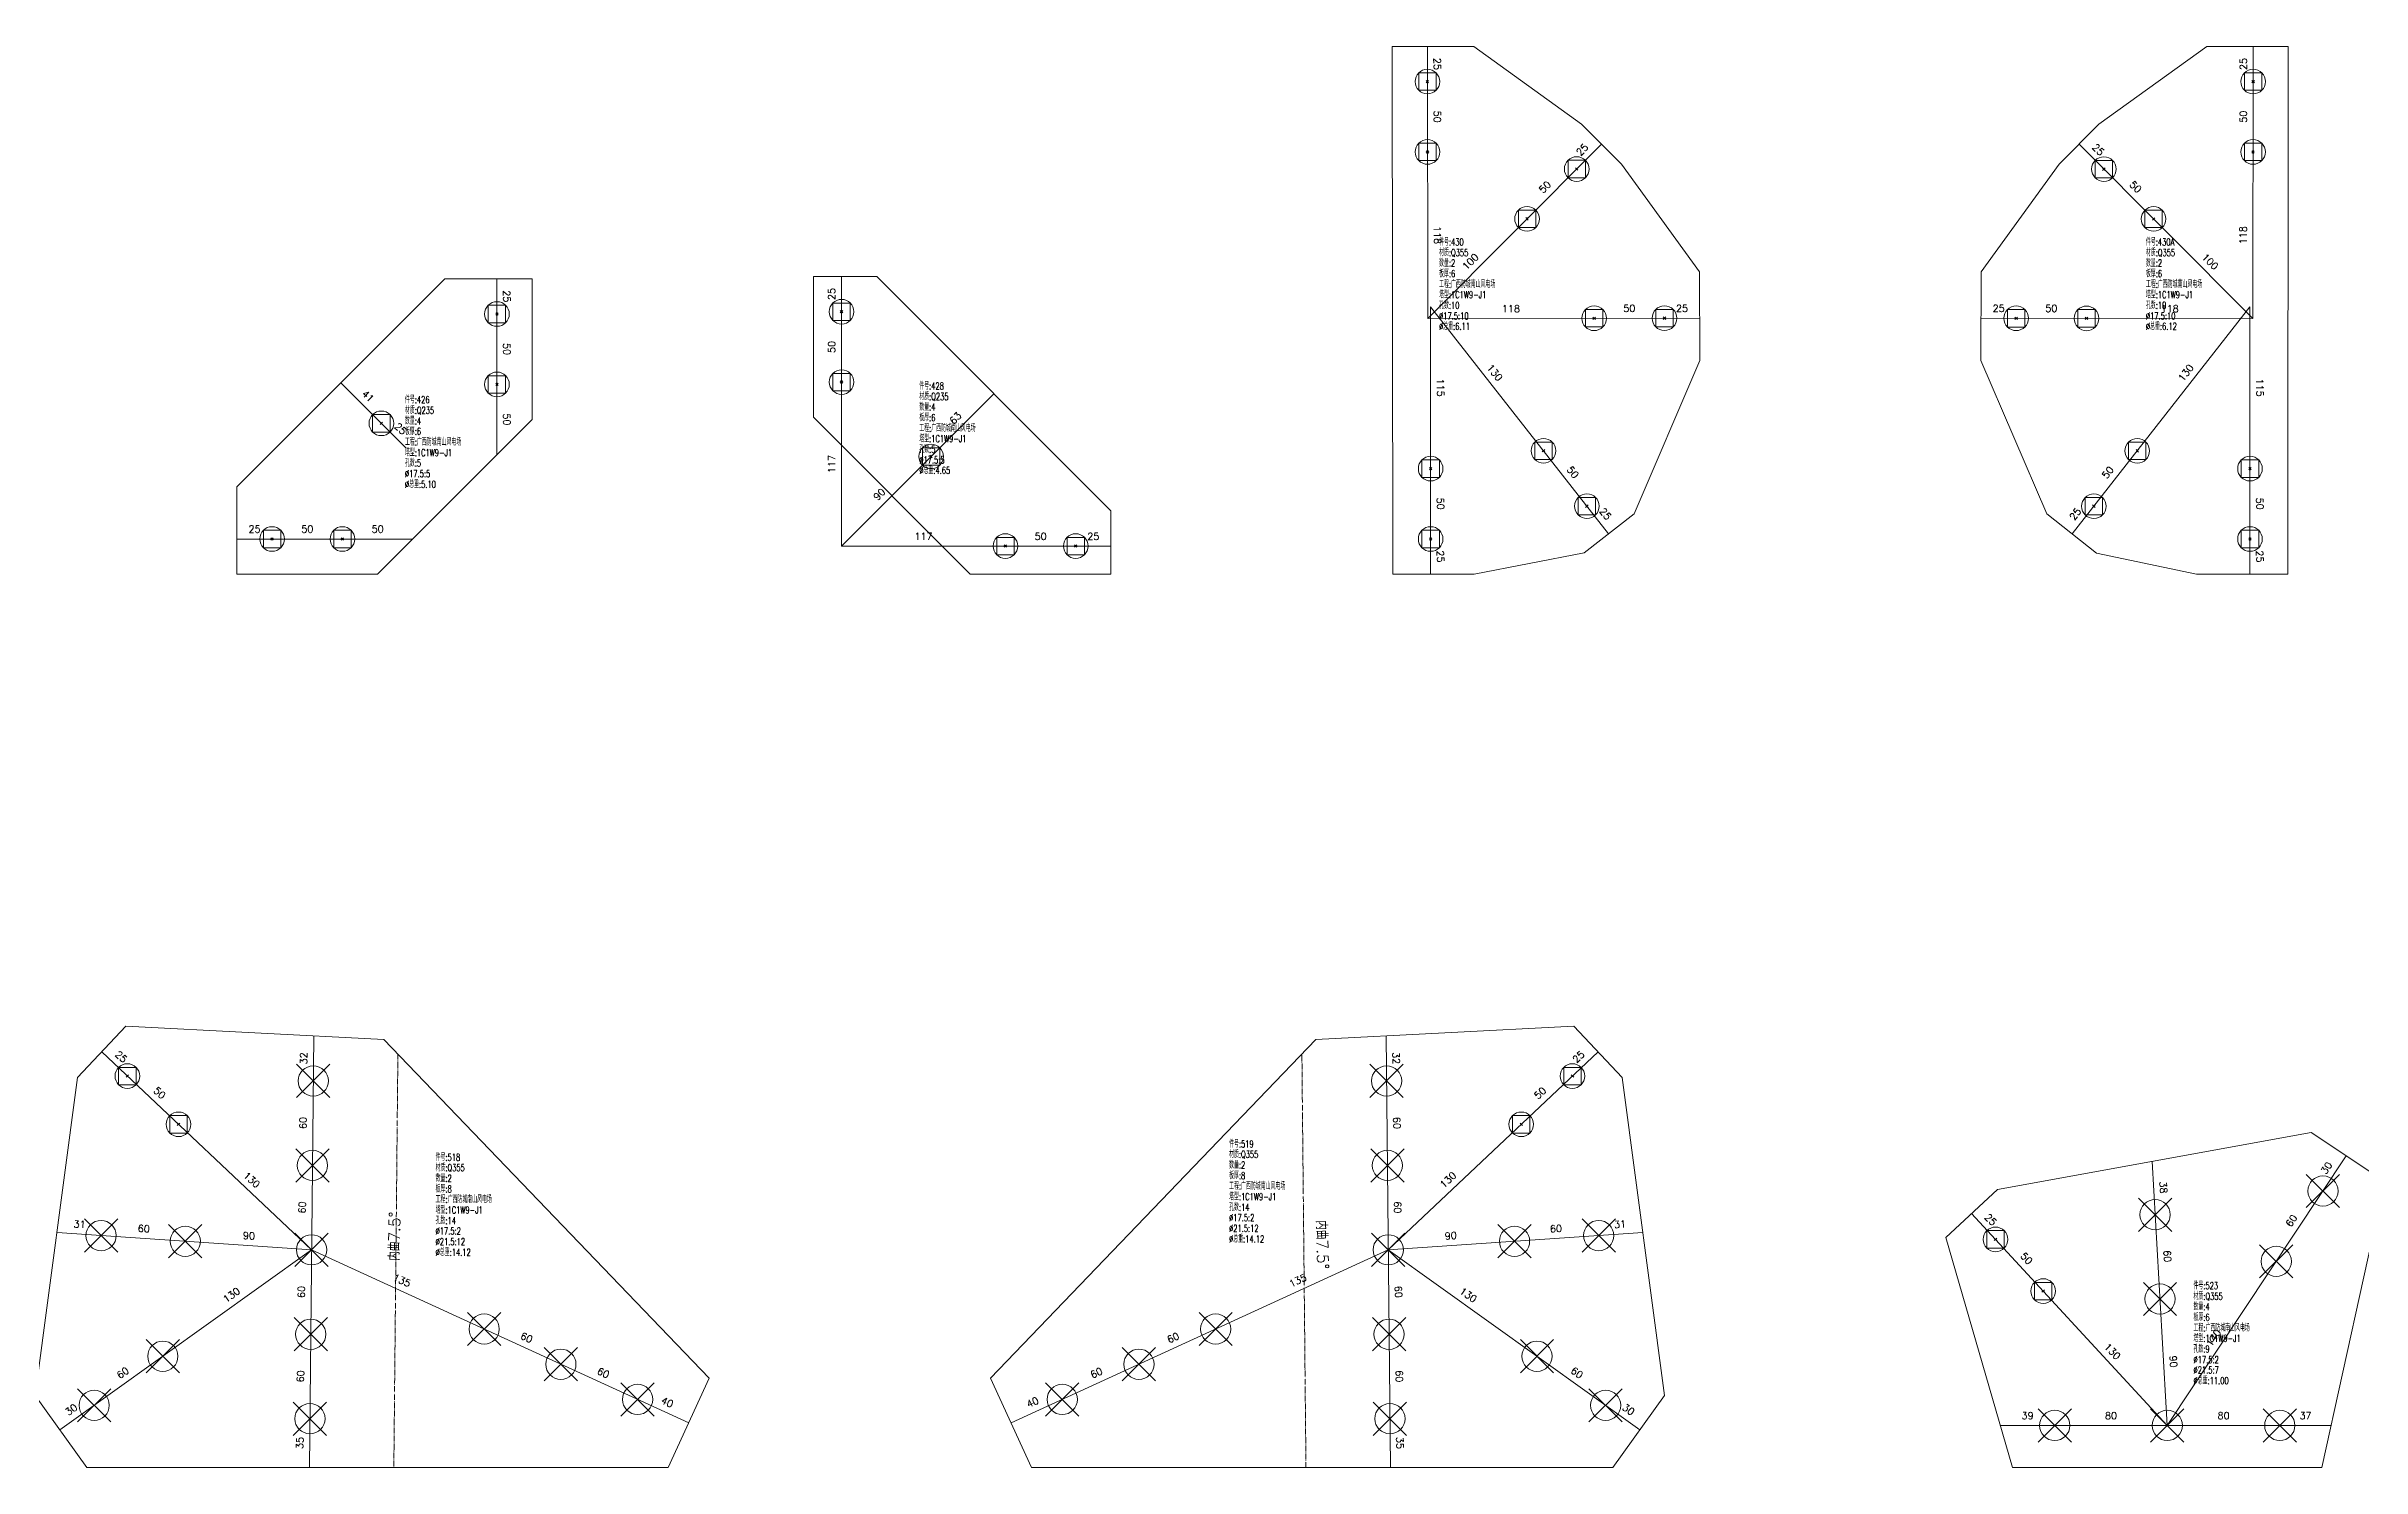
# Model space of a CAD drawing. Extents: x -105 to 10956, y -4548 to 9487.
# Drawn here: x 1449 to 3095, y 2580 to 3589 of the extents above; entities that cross this region are included whole.
import ezdxf
from ezdxf.enums import TextEntityAlignment as Align

# ---------------------------------------------------------------- set-up
doc = ezdxf.new("R2010")
doc.units = 0
doc.header["$MEASUREMENT"] = 0
doc.linetypes.add('制弯线', pattern=[5.9, 4, -0.5, 0.2, -0.5, 0.2, -0.5])
doc.layers.add('1', color=7, linetype='CONTINUOUS', lineweight=25)
doc.layers.add('2', color=7, linetype='CONTINUOUS', lineweight=25)
doc.styles.get("Standard").update_dxf_attribs({"font": 'simplex.shx', "width": 0.7, "height": 3, "bigfont": 'gbhzfs.shx'})

msp = doc.modelspace()

# ---------------------------------------------------------------- linework, layer by layer
at = {"layer": '1', "color": 7, "linetype": 'Continuous', "lineweight": 18}
for p, q in [((2463.61493, 3589.49618), (2405.61497, 3589.43012)), ((2405.61497, 3589.43012), (2405.93896, 3214.42257)), ((2540.27958, 3534.1337), (2463.61493, 3589.49618)), ((2984.71276, 3589.47251), (2908.06841, 3534.08195)), ((3042.71274, 3589.42772), (2984.71276, 3589.47251)), ((3042.45588, 3214.42257), (3042.71274, 3589.42772)), ((2568.59605, 3505.88166), (2540.27958, 3534.1337)), ((2908.06841, 3534.08195), (2879.7623, 3505.81953)), ((2624.133, 3429.34331), (2568.59605, 3505.88166)), ((2879.7623, 3505.81953), (2824.2534, 3429.26083)), ((1732.10597, 3424.29655), (1584.23199, 3276.42257)), ((1794.10597, 3424.29655), (1732.10597, 3424.29655)), ((1794.10597, 3324.29655), (1794.10597, 3424.29655)), ((2039.10597, 3425.93157), (1994.10597, 3425.93157)), ((1994.10597, 3425.93157), (1994.10597, 3325.93157)), ((2205.61497, 3259.42257), (2039.10597, 3425.93157)), ((2624.20475, 3366.34335), (2624.133, 3429.34331)), ((2824.2534, 3429.26083), (2824.20475, 3366.26085)), ((2577.5388, 3257.30056), (2624.20475, 3366.34335)), ((2824.20475, 3366.26085), (2870.9445, 3257.2148)), ((1994.10597, 3325.93157), (2105.61497, 3214.42257)), ((1684.23199, 3214.42257), (1794.10597, 3324.29655)), ((1584.23199, 3276.42257), (1584.23199, 3214.42257)), ((2205.61497, 3214.42257), (2205.61497, 3259.42257)), ((2542.12823, 3229.53202), (2577.5388, 3257.30056)), ((2870.9445, 3257.2148), (2906.37166, 3229.46744)), ((2463.93896, 3214.42257), (2542.12823, 3229.53202)), ((2906.37166, 3229.46744), (2977.45588, 3214.42257)), ((1584.23199, 3214.42257), (1684.23199, 3214.42257)), ((2105.61497, 3214.42257), (2205.61497, 3214.42257)), ((2405.93896, 3214.42257), (2463.93896, 3214.42257)), ((2977.45588, 3214.42257), (3042.45588, 3214.42257)), ((1505.29791, 2893.15918), (1470.99763, 2856.77939)), ((1688.77598, 2883.84058), (1505.29791, 2893.15918)), ((1920.03956, 2643.17357), (1688.77598, 2883.84058)), ((2351.30313, 2883.84058), (2120.03956, 2643.17357)), ((2534.78165, 2893.15962), (2351.30313, 2883.84058)), ((2569.08184, 2856.77971), (2534.78165, 2893.15962)), ((1470.99763, 2856.77939), (1440.88992, 2630.79602)), ((2599.1892, 2630.79602), (2569.08184, 2856.77971)), ((3058.9527, 2817.71488), (2835.91774, 2777.09653)), ((3111.42555, 2782.84985), (3058.9527, 2817.71488)), ((3066.65253, 2579.54621), (3111.42555, 2782.84985)), ((2835.91774, 2777.09653), (2799.1892, 2743.16992)), ((2799.1892, 2743.16992), (2846.65253, 2579.54621)), ((1890.85808, 2579.54621), (1920.03956, 2643.17357)), ((2120.03956, 2643.17357), (2149.22103, 2579.54621)), ((1440.88992, 2630.79602), (1477.52946, 2579.54621)), ((2562.54965, 2579.54621), (2599.1892, 2630.79602)), ((1477.52946, 2579.54621), (1890.85808, 2579.54621)), ((2149.22103, 2579.54621), (2562.54965, 2579.54621)), ((2846.65253, 2579.54621), (3066.65253, 2579.54621))]:
    msp.add_line(p, q, dxfattribs=at)
at = {"layer": '1', "color": 7, "linetype": 'Continuous', "lineweight": 13}
for p, q in [((2424.45717, 3558.27235), (2424.45717, 3570.64485)), ((2424.45717, 3570.64485), (2436.82967, 3570.64485)), ((2436.82967, 3558.27235), (2424.45717, 3558.27235)), ((2429.76842, 3563.5836), (2431.51842, 3565.3336)), ((2431.51842, 3563.5836), (2429.76842, 3565.3336)), ((2436.82967, 3570.64485), (2436.82967, 3558.27235)), ((3011.50719, 3558.2608), (3011.50719, 3570.6333)), ((3011.50719, 3570.6333), (3023.87969, 3570.6333)), ((3023.87969, 3558.2608), (3011.50719, 3558.2608)), ((3016.81844, 3563.57205), (3018.56844, 3565.32205)), ((3018.56844, 3563.57205), (3016.81844, 3565.32205)), ((3023.87969, 3570.6333), (3023.87969, 3558.2608)), ((2424.51412, 3508.27239), (2424.51412, 3520.64489)), ((2424.51412, 3520.64489), (2436.88662, 3520.64489)), ((2436.88662, 3508.27239), (2424.51412, 3508.27239)), ((2429.82537, 3513.58364), (2431.57537, 3515.33364)), ((2431.57537, 3513.58364), (2429.82537, 3515.33364)), ((2436.88662, 3520.64489), (2436.88662, 3508.27239)), ((2530.59404, 3496.12365), (2530.59404, 3508.49615)), ((2530.59404, 3508.49615), (2542.96654, 3508.49615)), ((2542.96654, 3508.49615), (2542.96654, 3496.12365)), ((2905.39311, 3496.07318), (2905.39311, 3508.44568)), ((2905.39311, 3508.44568), (2917.76561, 3508.44568)), ((2917.76561, 3508.44568), (2917.76561, 3496.07318)), ((3011.46858, 3508.2608), (3011.46858, 3520.6333)), ((3011.46858, 3520.6333), (3023.84108, 3520.6333)), ((3023.84108, 3508.2608), (3011.46858, 3508.2608)), ((3016.77983, 3513.57205), (3018.52983, 3515.32205)), ((3018.52983, 3513.57205), (3016.77983, 3515.32205)), ((3023.84108, 3520.6333), (3023.84108, 3508.2608)), ((2542.96654, 3496.12365), (2530.59404, 3496.12365)), ((2535.90529, 3501.4349), (2537.65529, 3503.1849)), ((2537.65529, 3501.4349), (2535.90529, 3503.1849)), ((2917.76561, 3496.07318), (2905.39311, 3496.07318)), ((2910.70436, 3501.38443), (2912.45436, 3503.13443)), ((2912.45436, 3501.38443), (2910.70436, 3503.13443)), ((2495.27899, 3460.72806), (2495.27899, 3473.10056)), ((2495.27899, 3473.10056), (2507.65149, 3473.10056)), ((2507.65149, 3460.72806), (2495.27899, 3460.72806)), ((2500.59024, 3466.03931), (2502.34024, 3467.78931)), ((2502.34024, 3466.03931), (2500.59024, 3467.78931)), ((2507.65149, 3473.10056), (2507.65149, 3460.72806)), ((2940.72114, 3460.69053), (2940.72114, 3473.06303)), ((2940.72114, 3473.06303), (2953.09364, 3473.06303)), ((2953.09364, 3460.69053), (2940.72114, 3460.69053)), ((2946.03239, 3466.00178), (2947.78239, 3467.75178)), ((2947.78239, 3466.00178), (2946.03239, 3467.75178)), ((2953.09364, 3473.06303), (2953.09364, 3460.69053)), ((1762.91972, 3393.1103), (1762.91972, 3405.4828)), ((1762.91972, 3405.4828), (1775.29222, 3405.4828)), ((1775.29222, 3393.1103), (1762.91972, 3393.1103)), ((1768.23097, 3398.42155), (1769.98097, 3400.17155)), ((1769.98097, 3398.42155), (1768.23097, 3400.17155)), ((1775.29222, 3405.4828), (1775.29222, 3393.1103)), ((2007.91972, 3394.74531), (2007.91972, 3407.11781)), ((2007.91972, 3407.11781), (2020.29222, 3407.11781)), ((2020.29222, 3394.74531), (2007.91972, 3394.74531)), ((2013.23097, 3400.05656), (2014.98097, 3401.80656)), ((2014.98097, 3400.05656), (2013.23097, 3401.80656)), ((2020.29222, 3407.11781), (2020.29222, 3394.74531)), ((2542.98438, 3390.07167), (2542.98438, 3402.44417)), ((2542.98438, 3402.44417), (2555.35688, 3402.44417)), ((2548.29563, 3395.38292), (2550.04563, 3397.13292)), ((2550.04563, 3395.38292), (2548.29563, 3397.13292)), ((2555.35688, 3402.44417), (2555.35688, 3390.07167)), ((2592.98435, 3390.12861), (2592.98435, 3402.50111)), ((2592.98435, 3402.50111), (2605.35685, 3402.50111)), ((2598.2956, 3395.43986), (2600.0456, 3397.18986)), ((2600.0456, 3395.43986), (2598.2956, 3397.18986)), ((2605.35685, 3402.50111), (2605.35685, 3390.12861)), ((2843.04167, 3390.05528), (2843.04167, 3402.42778)), ((2843.04167, 3402.42778), (2855.41417, 3402.42778)), ((2848.35292, 3395.36653), (2850.10292, 3397.11653)), ((2850.10292, 3395.36653), (2848.35292, 3397.11653)), ((2855.41417, 3402.42778), (2855.41417, 3390.05528)), ((2893.04164, 3390.01666), (2893.04164, 3402.38916)), ((2893.04164, 3402.38916), (2905.41414, 3402.38916)), ((2898.35289, 3395.32791), (2900.10289, 3397.07791)), ((2900.10289, 3395.32791), (2898.35289, 3397.07791)), ((2905.41414, 3402.38916), (2905.41414, 3390.01666)), ((2555.35688, 3390.07167), (2542.98438, 3390.07167)), ((2605.35685, 3390.12861), (2592.98435, 3390.12861)), ((2855.41417, 3390.05528), (2843.04167, 3390.05528)), ((2905.41414, 3390.01666), (2893.04164, 3390.01666)), ((1762.91972, 3343.1103), (1762.91972, 3355.4828)), ((1762.91972, 3355.4828), (1775.29222, 3355.4828)), ((1775.29222, 3343.1103), (1762.91972, 3343.1103)), ((1768.23097, 3348.42155), (1769.98097, 3350.17155)), ((1769.98097, 3348.42155), (1768.23097, 3350.17155)), ((1775.29222, 3355.4828), (1775.29222, 3343.1103)), ((2007.91972, 3344.74531), (2007.91972, 3357.11781)), ((2007.91972, 3357.11781), (2020.29222, 3357.11781)), ((2020.29222, 3344.74531), (2007.91972, 3344.74531)), ((2013.23097, 3350.05656), (2014.98097, 3351.80656)), ((2014.98097, 3350.05656), (2013.23097, 3351.80656)), ((2020.29222, 3357.11781), (2020.29222, 3344.74531)), ((1680.73631, 3315.41974), (1680.73631, 3327.79224)), ((1680.73631, 3327.79224), (1693.10881, 3327.79224)), ((1693.10881, 3327.79224), (1693.10881, 3315.41974)), ((1693.10881, 3315.41974), (1680.73631, 3315.41974)), ((1686.04756, 3320.73099), (1687.79756, 3322.48099)), ((1687.79756, 3320.73099), (1686.04756, 3322.48099)), ((2071.55933, 3291.87593), (2071.55933, 3304.24843)), ((2071.55933, 3304.24843), (2083.93183, 3304.24843)), ((2076.87058, 3297.18718), (2078.62058, 3298.93718)), ((2078.62058, 3297.18718), (2076.87058, 3298.93718)), ((2083.93183, 3304.24843), (2083.93183, 3291.87593)), ((2426.75271, 3283.23633), (2426.75271, 3295.60883)), ((2426.75271, 3295.60883), (2439.12521, 3295.60883)), ((2439.12521, 3295.60883), (2439.12521, 3283.23633)), ((2506.97292, 3295.93912), (2506.97292, 3308.31162)), ((2506.97292, 3308.31162), (2519.34542, 3308.31162)), ((2519.34542, 3295.93912), (2506.97292, 3295.93912)), ((2512.28417, 3301.25037), (2514.03417, 3303.00037)), ((2514.03417, 3301.25037), (2512.28417, 3303.00037)), ((2519.34542, 3308.31162), (2519.34542, 3295.93912)), ((2929.1107, 3295.89135), (2929.1107, 3308.26385)), ((2929.1107, 3308.26385), (2941.4832, 3308.26385)), ((2941.4832, 3295.89135), (2929.1107, 3295.89135)), ((2934.42195, 3301.2026), (2936.17195, 3302.9526)), ((2936.17195, 3301.2026), (2934.42195, 3302.9526)), ((2941.4832, 3308.26385), (2941.4832, 3295.89135)), ((3009.26963, 3283.23632), (3009.26963, 3295.60882)), ((3009.26963, 3295.60882), (3021.64213, 3295.60882)), ((3021.64213, 3295.60882), (3021.64213, 3283.23632)), ((2083.93183, 3291.87593), (2071.55933, 3291.87593)), ((2439.12521, 3283.23633), (2426.75271, 3283.23633)), ((2432.06396, 3288.54758), (2433.81396, 3290.29758)), ((2433.81396, 3288.54758), (2432.06396, 3290.29758)), ((3021.64213, 3283.23632), (3009.26963, 3283.23632)), ((3014.58088, 3288.54757), (3016.33088, 3290.29757)), ((3016.33088, 3288.54757), (3014.58088, 3290.29757)), ((2537.82685, 3256.59404), (2537.82685, 3268.96654)), ((2537.82685, 3268.96654), (2550.19935, 3268.96654)), ((2543.1381, 3261.90529), (2544.8881, 3263.65529)), ((2544.8881, 3261.90529), (2543.1381, 3263.65529)), ((2550.19935, 3268.96654), (2550.19935, 3256.59404)), ((2898.28055, 3256.52816), (2898.28055, 3268.90066)), ((2898.28055, 3268.90066), (2910.65305, 3268.90066)), ((2903.5918, 3261.83941), (2905.3418, 3263.58941)), ((2905.3418, 3261.83941), (2903.5918, 3263.58941)), ((2910.65305, 3268.90066), (2910.65305, 3256.52816)), ((1603.04575, 3233.23633), (1603.04575, 3245.60883)), ((1603.04575, 3245.60883), (1615.41825, 3245.60883)), ((1615.41825, 3245.60883), (1615.41825, 3233.23633)), ((1653.04575, 3233.23633), (1653.04575, 3245.60883)), ((1653.04575, 3245.60883), (1665.41825, 3245.60883)), ((1665.41825, 3245.60883), (1665.41825, 3233.23633)), ((2426.75271, 3233.23632), (2426.75271, 3245.60882)), ((2426.75271, 3245.60882), (2439.12521, 3245.60882)), ((2439.12521, 3245.60882), (2439.12521, 3233.23632)), ((2550.19935, 3256.59404), (2537.82685, 3256.59404)), ((2910.65305, 3256.52816), (2898.28055, 3256.52816)), ((3009.26963, 3233.23632), (3009.26963, 3245.60882)), ((3009.26963, 3245.60882), (3021.64213, 3245.60882)), ((3021.64213, 3245.60882), (3021.64213, 3233.23632)), ((1615.41825, 3233.23633), (1603.04575, 3233.23633)), ((1608.357, 3238.54758), (1610.107, 3240.29758)), ((1610.107, 3238.54758), (1608.357, 3240.29758)), ((1665.41825, 3233.23633), (1653.04575, 3233.23633)), ((1658.357, 3238.54758), (1660.107, 3240.29758)), ((1660.107, 3238.54758), (1658.357, 3240.29758)), ((2124.42872, 3228.23632), (2124.42872, 3240.60882)), ((2124.42872, 3240.60882), (2136.80122, 3240.60882)), ((2136.80122, 3228.23632), (2124.42872, 3228.23632)), ((2129.73997, 3233.54757), (2131.48997, 3235.29757)), ((2131.48997, 3233.54757), (2129.73997, 3235.29757)), ((2136.80122, 3240.60882), (2136.80122, 3228.23632)), ((2174.42872, 3228.23632), (2174.42872, 3240.60882)), ((2174.42872, 3240.60882), (2186.80122, 3240.60882)), ((2186.80122, 3228.23632), (2174.42872, 3228.23632)), ((2179.73997, 3233.54757), (2181.48997, 3235.29757)), ((2181.48997, 3233.54757), (2179.73997, 3235.29757)), ((2186.80122, 3240.60882), (2186.80122, 3228.23632)), ((2439.12521, 3233.23632), (2426.75271, 3233.23632)), ((2432.06396, 3238.54757), (2433.81396, 3240.29757)), ((2433.81396, 3238.54757), (2432.06396, 3240.29757)), ((3021.64213, 3233.23632), (3009.26963, 3233.23632)), ((3014.58088, 3238.54757), (3016.33088, 3240.29757)), ((3016.33088, 3238.54757), (3014.58088, 3240.29757)), ((1626.6587, 2842.50818), (1650.3087, 2866.15818)), ((1650.3087, 2842.50818), (1626.6587, 2866.15818)), ((2389.7704, 2842.50819), (2413.4204, 2866.15819)), ((2413.4204, 2842.50819), (2389.7704, 2866.15819)), ((1500.15135, 2851.63306), (1500.15135, 2864.00556)), ((1500.15135, 2864.00556), (1512.52385, 2864.00556)), ((1512.52385, 2851.63306), (1500.15135, 2851.63306)), ((1505.4626, 2856.94431), (1507.2126, 2858.69431)), ((1507.2126, 2856.94431), (1505.4626, 2858.69431)), ((1512.52385, 2864.00556), (1512.52385, 2851.63306)), ((2527.55555, 2851.63334), (2527.55555, 2864.00584)), ((2527.55555, 2864.00584), (2539.92805, 2864.00584)), ((2539.92805, 2851.63334), (2527.55555, 2851.63334)), ((2532.8668, 2856.94459), (2534.6168, 2858.69459)), ((2534.6168, 2856.94459), (2532.8668, 2858.69459)), ((2539.92805, 2864.00584), (2539.92805, 2851.63334)), ((1536.53102, 2817.3331), (1536.53102, 2829.7056)), ((1536.53102, 2829.7056), (1548.90352, 2829.7056)), ((1548.90352, 2817.3331), (1536.53102, 2817.3331)), ((1541.84227, 2822.64435), (1543.59227, 2824.39435)), ((1543.59227, 2822.64435), (1541.84227, 2824.39435)), ((1548.90352, 2829.7056), (1548.90352, 2817.3331)), ((2491.17567, 2817.33318), (2491.17567, 2829.70568)), ((2491.17567, 2829.70568), (2503.54817, 2829.70568)), ((2503.54817, 2817.33318), (2491.17567, 2817.33318)), ((2496.48692, 2822.64443), (2498.23692, 2824.39443)), ((2498.23692, 2822.64443), (2496.48692, 2824.39443)), ((2503.54817, 2829.70568), (2503.54817, 2817.33318)), ((1626.06932, 2782.51108), (1649.71932, 2806.16108)), ((1649.71932, 2782.51108), (1626.06932, 2806.16108)), ((2390.3598, 2782.51107), (2414.0098, 2806.16107)), ((2414.0098, 2782.51107), (2390.3598, 2806.16107)), ((3055.51217, 2764.30074), (3079.16217, 2787.95074)), ((3079.16217, 2764.30074), (3055.51217, 2787.95074)), ((2936.18711, 2747.47214), (2959.83711, 2771.12214)), ((2959.83711, 2747.47214), (2936.18711, 2771.12214)), ((1475.82109, 2732.625), (1499.47109, 2756.275)), ((1499.47109, 2732.625), (1475.82109, 2756.275)), ((1535.68462, 2728.58059), (1559.33462, 2752.23059)), ((1559.33462, 2728.58059), (1535.68462, 2752.23059)), ((2480.74449, 2728.58059), (2504.39449, 2752.23059)), ((2504.39449, 2728.58059), (2480.74449, 2752.23059)), ((2540.60802, 2732.62499), (2564.25802, 2756.27499)), ((2564.25802, 2732.62499), (2540.60802, 2756.27499)), ((1625.47993, 2722.51398), (1649.12993, 2746.16398)), ((1649.12993, 2722.51398), (1625.47993, 2746.16398)), ((2390.94918, 2722.51397), (2414.59918, 2746.16397)), ((2414.59918, 2722.51397), (2390.94918, 2746.16397)), ((2828.33052, 2735.58271), (2828.33052, 2747.95521)), ((2828.33052, 2747.95521), (2840.70302, 2747.95521)), ((2840.70302, 2735.58271), (2828.33052, 2735.58271)), ((2833.64177, 2740.89396), (2835.39177, 2742.64396)), ((2835.39177, 2740.89396), (2833.64177, 2742.64396)), ((2840.70302, 2747.95521), (2840.70302, 2735.58271)), ((3022.30696, 2714.32721), (3045.95696, 2737.97721)), ((3045.95696, 2714.32721), (3022.30696, 2737.97721)), ((2862.25712, 2698.85417), (2862.25712, 2711.22667)), ((2862.25712, 2711.22667), (2874.62962, 2711.22667)), ((2867.56837, 2704.16542), (2869.31837, 2705.91542)), ((2869.31837, 2704.16542), (2867.56837, 2705.91542)), ((2874.62962, 2711.22667), (2874.62962, 2698.85417)), ((2939.64328, 2687.57177), (2963.29328, 2711.22177)), ((2963.29328, 2687.57177), (2939.64328, 2711.22177)), ((1624.89054, 2662.51687), (1648.54054, 2686.16687)), ((1648.54054, 2662.51687), (1624.89054, 2686.16687)), ((1748.18984, 2666.23541), (1771.83984, 2689.88541)), ((1771.83984, 2666.23541), (1748.18984, 2689.88541)), ((2268.23928, 2666.23541), (2291.88928, 2689.88541)), ((2291.88928, 2666.23541), (2268.23928, 2689.88541)), ((2391.53856, 2662.51687), (2415.18856, 2686.16687)), ((2415.18856, 2662.51687), (2391.53856, 2686.16687)), ((2874.62962, 2698.85417), (2862.25712, 2698.85417)), ((1519.72634, 2646.90857), (1543.37634, 2670.55857)), ((1543.37634, 2646.90857), (1519.72634, 2670.55857)), ((2496.70277, 2646.90856), (2520.35277, 2670.55856)), ((2520.35277, 2646.90856), (2496.70277, 2670.55856)), ((1802.72758, 2641.22271), (1826.37758, 2664.87271)), ((1826.37758, 2641.22271), (1802.72758, 2664.87271)), ((2213.70153, 2641.2227), (2237.35153, 2664.8727)), ((2237.35153, 2641.2227), (2213.70153, 2664.8727)), ((1470.917, 2612.01375), (1494.567, 2635.66375)), ((1494.567, 2612.01375), (1470.917, 2635.66375)), ((1857.26533, 2616.21003), (1880.91533, 2639.86003)), ((1880.91533, 2616.21003), (1857.26533, 2639.86003)), ((2159.1638, 2616.21001), (2182.8138, 2639.86001)), ((2182.8138, 2616.21001), (2159.1638, 2639.86001)), ((2545.51212, 2612.01375), (2569.16212, 2635.66375)), ((2569.16212, 2612.01375), (2545.51212, 2635.66375)), ((1624.30116, 2602.51975), (1647.95116, 2626.16975)), ((1647.95116, 2602.51975), (1624.30116, 2626.16975)), ((2392.12795, 2602.51976), (2415.77795, 2626.16976)), ((2415.77795, 2602.51976), (2392.12795, 2626.16976)), ((2864.82753, 2597.72121), (2888.47753, 2621.37121)), ((2888.47753, 2597.72121), (2864.82753, 2621.37121)), ((2944.82753, 2597.72121), (2968.47753, 2621.37121)), ((2968.47753, 2597.72121), (2944.82753, 2621.37121)), ((3024.82753, 2597.72121), (3048.47753, 2621.37121)), ((3048.47753, 2597.72121), (3024.82753, 2621.37121))]:
    msp.add_line(p, q, dxfattribs=at)
for centre, radius in [((2430.64342, 3564.4586), 8.75), ((3017.69344, 3564.44705), 8.75), ((2430.70037, 3514.45864), 8.75), ((3017.65483, 3514.44705), 8.75), ((2536.78029, 3502.3099), 8.75), ((2911.57936, 3502.25943), 8.75), ((2501.46524, 3466.91431), 8.75), ((2946.90739, 3466.87678), 8.75), ((1769.10597, 3399.29655), 8.75), ((2014.10597, 3400.93156), 8.75), ((2549.17063, 3396.25792), 8.75), ((2599.1706, 3396.31486), 8.75), ((2849.22792, 3396.24153), 8.75), ((2899.22789, 3396.20291), 8.75), ((2014.10597, 3350.93156), 8.75), ((1769.10597, 3349.29655), 8.75), ((1686.92256, 3321.60599), 8.75), ((2513.15917, 3302.12537), 8.75), ((2935.29695, 3302.0776), 8.75), ((2077.74558, 3298.06218), 8.75), ((2432.93896, 3289.42258), 8.75), ((3015.45588, 3289.42257), 8.75), ((2544.0131, 3262.78029), 8.75), ((2904.4668, 3262.71441), 8.75), ((1609.232, 3239.42258), 8.75), ((1659.232, 3239.42258), 8.75), ((2130.61497, 3234.42257), 8.75), ((2180.61497, 3234.42257), 8.75), ((2432.93896, 3239.42257), 8.75), ((3015.45588, 3239.42257), 8.75), ((1506.3376, 2857.81931), 8.75), ((1638.4837, 2854.33318), 10.75), ((2401.5954, 2854.33319), 10.75), ((2533.7418, 2857.81959), 8.75), ((1542.71727, 2823.51935), 8.75), ((2497.36192, 2823.51943), 8.75), ((1637.89432, 2794.33608), 10.75), ((2402.1848, 2794.33607), 10.75), ((3067.33717, 2776.12574), 10.75), ((2948.01211, 2759.29714), 10.75), ((1487.64609, 2744.45), 10.75), ((1547.50962, 2740.40559), 10.75), ((2492.56949, 2740.40559), 10.75), ((2552.43302, 2744.44999), 10.75), ((2834.51677, 2741.76896), 8.75), ((1637.30493, 2734.33898), 10.75), ((2402.77418, 2734.33897), 10.75), ((3034.13196, 2726.15221), 10.75), ((2868.44337, 2705.04042), 8.75), ((2951.46828, 2699.39677), 10.75), ((1636.71554, 2674.34187), 10.75), ((1760.01484, 2678.06041), 10.75), ((2280.06428, 2678.06041), 10.75), ((2403.36356, 2674.34187), 10.75), ((1531.55134, 2658.73357), 10.75), ((2508.52777, 2658.73356), 10.75), ((1814.55258, 2653.04771), 10.75), ((2225.52653, 2653.0477), 10.75), ((1482.742, 2623.83875), 10.75), ((1869.09033, 2628.03503), 10.75), ((2170.9888, 2628.03501), 10.75), ((2557.33712, 2623.83875), 10.75), ((1636.12616, 2614.34475), 10.75), ((2403.95295, 2614.34476), 10.75), ((2876.65253, 2609.54621), 10.75), ((2956.65253, 2609.54621), 10.75), ((3036.65253, 2609.54621), 10.75)]:
    msp.add_circle(centre, radius, dxfattribs=at)
at = {"layer": '2', "color": 9, "linetype": 'Continuous', "lineweight": 13}
for p, q in [((2430.83519, 3396.12312), (2430.61499, 3589.45859)), ((3017.56343, 3396.1115), (3017.71274, 3589.44703)), ((2430.83519, 3396.12317), (2554.43783, 3520.00767)), ((3017.56343, 3396.1115), (2893.91534, 3519.95073)), ((1769.10597, 3424.29655), (1769.10597, 3299.29655)), ((2014.10596, 3234.42257), (2014.10596, 3425.93157)), ((2430.83519, 3396.12312), (2624.17058, 3396.34332)), ((2432.93897, 3404.42264), (2559.44009, 3243.10777)), ((2432.93897, 3404.42264), (2432.93898, 3214.42257)), ((3017.56343, 3396.11152), (2824.22792, 3396.26083)), ((3015.45588, 3404.42262), (2889.0517, 3243.03283)), ((3015.45588, 3404.42262), (3015.45588, 3214.42257)), ((1704.60018, 3303.92835), (1658.16898, 3350.35956)), ((2014.10597, 3234.42257), (2122.36047, 3342.67707)), ((1709.23198, 3239.42256), (1584.23199, 3239.42256)), ((2205.61497, 3234.42257), (2014.10597, 3234.42257)), ((1638.79847, 2886.37887), (1635.78429, 2579.54621)), ((2401.28064, 2886.37898), (2404.29483, 2579.54621)), ((1637.3049, 2734.339), (1488.14777, 2874.96928)), ((2402.77421, 2734.33909), (2551.93171, 2874.9697)), ((2956.65233, 2609.54621), (3083.93973, 2801.11251)), ((2956.6525, 2609.54621), (2945.83014, 2797.11339)), ((2956.65246, 2609.54621), (2817.55343, 2760.13319)), ((1637.3049, 2734.33898), (1456.31403, 2746.5668)), ((1637.3049, 2734.33892), (1458.33734, 2606.39132)), ((1637.3049, 2734.33895), (1905.4488, 2611.35986)), ((2402.77421, 2734.33904), (2134.63028, 2611.35993)), ((2402.77421, 2734.33895), (2583.76529, 2746.56679)), ((2402.77421, 2734.33895), (2581.74179, 2606.39135)), ((2837.95025, 2609.54621), (3073.25935, 2609.54621))]:
    msp.add_line(p, q, dxfattribs=at)
at = {"layer": '2', "color": 190, "linetype": '制弯线', "lineweight": 13}
for p, q in [((1698.67526, 2873.53878), (1695.78721, 2579.54621)), ((2344.2919, 2579.54621), (2341.40385, 2873.53878))]:
    msp.add_line(p, q, dxfattribs=at)

# ---------------------------------------------------------------- texts
at = {"layer": '2', "color": 7, "linetype": 'Continuous', "lineweight": 13}
for s, rotation, p in [('25', 271, (2433.62921, 3576.96201)), ('25', 90, (3014.70309, 3576.94935)), ('50', 271, (2433.67189, 3539.46204)), ('50', 90, (3014.67413, 3539.44937)), ('25', 45, (2543.48532, 3513.27769)), ('25', 316, (2904.87031, 3513.22476)), ('50', 45, (2516.99903, 3486.73101)), ('50', 316, (2931.36633, 3486.68779)), ('118', 271, (2433.76778, 3455.2943)), ('118', 90, (3014.60913, 3455.28159)), ('100', 45, (2464.02648, 3433.63764)), ('100', 316, (2984.35837, 3433.61382)), ('25', 271, (1772.10597, 3411.79655)), ('25', 90, (2011.10597, 3413.43156)), ('50', 271, (1772.10597, 3374.29655)), ('50', 90, (2011.10597, 3375.93156)), ('130', 309, (2475.40978, 3355.12524)), ('130', 52, (2973.01461, 3355.09994)), ('41', 316, (1674.66709, 3338.1041)), ('115', 271, (2435.93897, 3346.92261)), ('115', 271, (3018.45588, 3346.9226)), ('50', 271, (1772.10597, 3324.29655)), ('63', 45, (2097.93171, 3322.49095)), ('25', 316, (1697.88269, 3314.88849)), ('117', 90, (2011.10597, 3292.67707)), ('50', 309, (2530.94684, 3284.30407)), ('50', 52, (2917.52007, 3284.24583)), ('90', 45, (2043.80445, 3268.3637)), ('50', 271, (2435.93896, 3264.42257)), ('25', 309, (2554.0873, 3254.79527)), ('25', 52, (2894.39744, 3254.72344)), ('50', 271, (3018.45588, 3264.42257)), ('25', 271, (2435.93897, 3226.92257)), ('25', 271, (3018.45588, 3226.92257)), ('25', 318, (1499.30069, 2868.57709)), ('32', 89, (1635.64123, 2870.3855)), ('32', 272, (2404.43787, 2870.38556)), ('25', 43, (2540.77875, 2868.57744)), ('50', 318, (1526.58545, 2842.85213)), ('50', 43, (2513.49385, 2842.8523)), ('60', 89, (1635.18915, 2824.3641)), ('60', 272, (2404.88996, 2824.3641)), ('130', 318, (1592.0691, 2781.11197)), ('130', 43, (2448.01006, 2781.11205)), ('38', 274, (2949.91615, 2778.37807)), ('30', 56, (3073.13975, 2790.2794)), ('60', 89, (1634.59977, 2764.367)), ('60', 272, (2405.47935, 2764.36699)), ('31', 357, (1472.18228, 2748.50158)), ('60', 357, (1517.78008, 2745.42097)), ('60', 4, (2522.29904, 2745.42097)), ('31', 4, (2567.89693, 2748.50157)), ('25', 314, (2828.23881, 2752.98667)), ('60', 56, (3048.23587, 2752.79925)), ('90', 357, (1592.60948, 2740.36546)), ('90', 4, (2447.46963, 2740.36544)), ('60', 274, (2952.73522, 2729.51976)), ('135', 336, (1699.91051, 2708.92657)), ('135', 25, (2340.16861, 2708.92661)), ('50', 314, (2853.68378, 2725.44028)), ('130', 36, (1582.68338, 2698.97671)), ('60', 89, (1634.01038, 2704.3699)), ('60', 272, (2406.06873, 2704.36989)), ('130', 325, (2457.39573, 2698.97672)), ('60', 336, (1788.53434, 2668.28095)), ('60', 25, (2251.54477, 2668.28094)), ('130', 314, (2914.75163, 2659.32891)), ('140', 56, (2992.89345, 2669.50948)), ('60', 36, (1505.40193, 2643.72663)), ('60', 325, (2534.67719, 2643.72662)), ('90', 274, (2957.05541, 2654.6443)), ('60', 89, (1633.421, 2644.37278)), ('60', 336, (1843.07209, 2643.26826)), ('60', 25, (2197.00703, 2643.26825)), ('60', 272, (2406.65811, 2644.37279)), ('30', 36, (1468.79493, 2617.5555)), ('40', 336, (1888.5202, 2622.42433)), ('40', 25, (2151.5589, 2622.42436)), ('30', 325, (2571.2842, 2617.55552)), ('35', 89, (1632.95537, 2596.97495)), ('35', 272, (2407.12375, 2596.97496))]:
    msp.add_text(s, height=5, rotation=rotation, dxfattribs=at).set_placement(p, align=Align.BOTTOM_CENTER)
for s, p in [('118', (2489.99949, 3399.19052)), ('50', (2574.1672, 3399.28639)), ('25', (2611.66718, 3399.32909)), ('25', (2836.73023, 3399.25118)), ('50', (2874.23022, 3399.22222)), ('118', (2958.39798, 3399.15721)), ('25', (1596.732, 3242.42257)), ('50', (1634.232, 3242.42258)), ('50', (1684.23199, 3242.42257)), ('117', (2072.36047, 3237.42257)), ('50', (2155.61497, 3237.42257)), ('25', (2193.11497, 3237.42257)), ('39', (2857.30139, 2612.54621)), ('80', (2916.65253, 2612.54621)), ('80', (2996.65253, 2612.54621)), ('37', (3054.95594, 2612.54621))]:
    msp.add_text(s, height=5, dxfattribs=at).set_placement(p, align=Align.BOTTOM_CENTER)
for rotation, p in [(89, (1702.23099, 2726.49338)), (272, (2348.88582, 2755.05707))]:
    msp.add_text('内曲7.5%%d', height=8, rotation=rotation, dxfattribs=at).set_placement(p, align=Align.BOTTOM_LEFT)
at = {"layer": '2', "color": 7, "linetype": 'Continuous', "lineweight": 13, "char_height": 5, "width": 500, "attachment_point": 1, "line_spacing_factor": 0.9}
for s, insert in [('件号:430\\P材质:Q355\\P数量:2\\P板厚:6\\P工程:广西防城南山风电场\\P塔型:1C1W9-J1\\P孔数:10\\P%%c17.5:10\\P%%c总重:6.11', (2438.90986, 3452.95937)), ('件号:430A\\P材质:Q355\\P数量:2\\P板厚:6\\P工程:广西防城南山风电场\\P塔型:1C1W9-J1\\P孔数:10\\P%%c17.5:10\\P%%c总重:6.12', (2941.45874, 3452.94754)), ('件号:428\\P材质:Q235\\P数量:4\\P板厚:6\\P工程:广西防城南山风电场\\P塔型:1C1W9-J1\\P孔数:5\\P%%c17.5:5\\P%%c总重:4.65', (2069.36047, 3350.67707)), ('件号:426\\P材质:Q235\\P数量:4\\P板厚:6\\P工程:广西防城南山风电场\\P塔型:1C1W9-J1\\P孔数:5\\P%%c17.5:5\\P%%c总重:5.10', (1703.66898, 3340.85956)), ('件号:518\\P材质:Q355\\P数量:2\\P板厚:8\\P工程:广西防城南山风电场\\P塔型:1C1W9-J1\\P孔数:14\\P%%c17.5:2\\P%%c21.5:12\\P%%c总重:14.12', (1725.4664, 2802.63346)), ('件号:519\\P材质:Q355\\P数量:2\\P板厚:8\\P工程:广西防城南山风电场\\P塔型:1C1W9-J1\\P孔数:14\\P%%c17.5:2\\P%%c21.5:12\\P%%c总重:14.12', (2289.61438, 2812.10291)), ('件号:523\\P材质:Q355\\P数量:4\\P板厚:6\\P工程:广西防城南山风电场\\P塔型:1C1W9-J1\\P孔数:9\\P%%c17.5:2\\P%%c21.5:7\\P%%c总重:11.00', (2975.30737, 2711.38055))]:
    msp.add_mtext(s, dxfattribs=dict(at, insert=insert))

doc.saveas('drawing.dxf')
